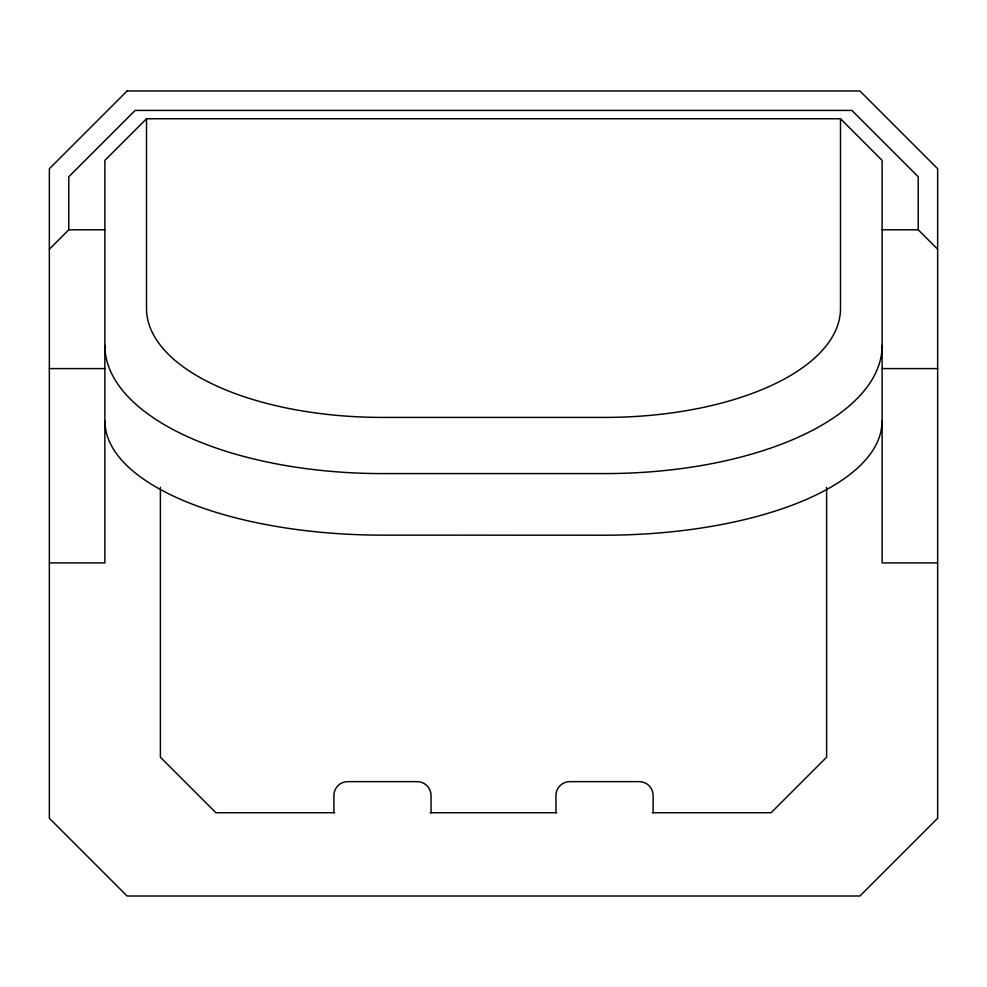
<?xml version="1.0" encoding="UTF-8"?>
<svg xmlns="http://www.w3.org/2000/svg" width="987" height="987" viewBox="0 0 987 987"><rect width="100%" height="100%" fill="white"/><g stroke="black" fill="none" stroke-linecap="round" stroke-linejoin="round"><path stroke-width="1.48" d="M937.65 562.898L882.131 562.898L882.131 160.387L840.492 118.748L146.508 118.748L104.869 160.387L104.869 562.898L49.35 562.898M49.35 249.217L68.782 229.786L68.782 176.759L135.12 110.421L851.88 110.421L918.218 176.759L918.218 229.786L937.65 249.217M68.782 229.786L104.869 229.786M882.131 229.786L918.218 229.786M49.35 368.583L104.869 368.583M882.131 368.583L937.65 368.583M334.655 812.733L215.906 812.733L160.387 757.214L160.387 487.331M430.27 812.733L556.73 812.733M652.345 812.733L771.094 812.733L826.612 757.214L826.612 487.331M840.492 118.748L840.492 308.475A235.955 108.952 0 0 1 604.537 417.415L382.462 417.415A235.955 108.952 0 0 1 146.508 308.475L146.508 118.748M653.123 812.733L653.123 795.522A13.88 13.88 0 0 0 639.231 781.642L569.844 781.642A13.88 13.88 0 0 0 555.952 795.522L555.952 812.733M431.048 812.733L431.048 795.522A13.88 13.88 0 0 0 417.156 781.642L347.769 781.642A13.88 13.88 0 0 0 333.877 795.522L333.877 812.733M881.983 421.227A277.828 113.826 0 0 1 604.537 535.201L382.462 535.139A277.828 113.826 0 0 1 105.017 421.227M882.131 345.413A277.594 128.174 0 0 1 604.537 473.587L382.462 473.587A277.594 128.174 0 0 1 104.869 345.413M127.076 90.989L49.35 168.715L49.35 818.285L127.076 896.011L859.924 896.011L937.65 818.285L937.65 168.715L859.924 90.989L127.076 90.989"/></g></svg>
